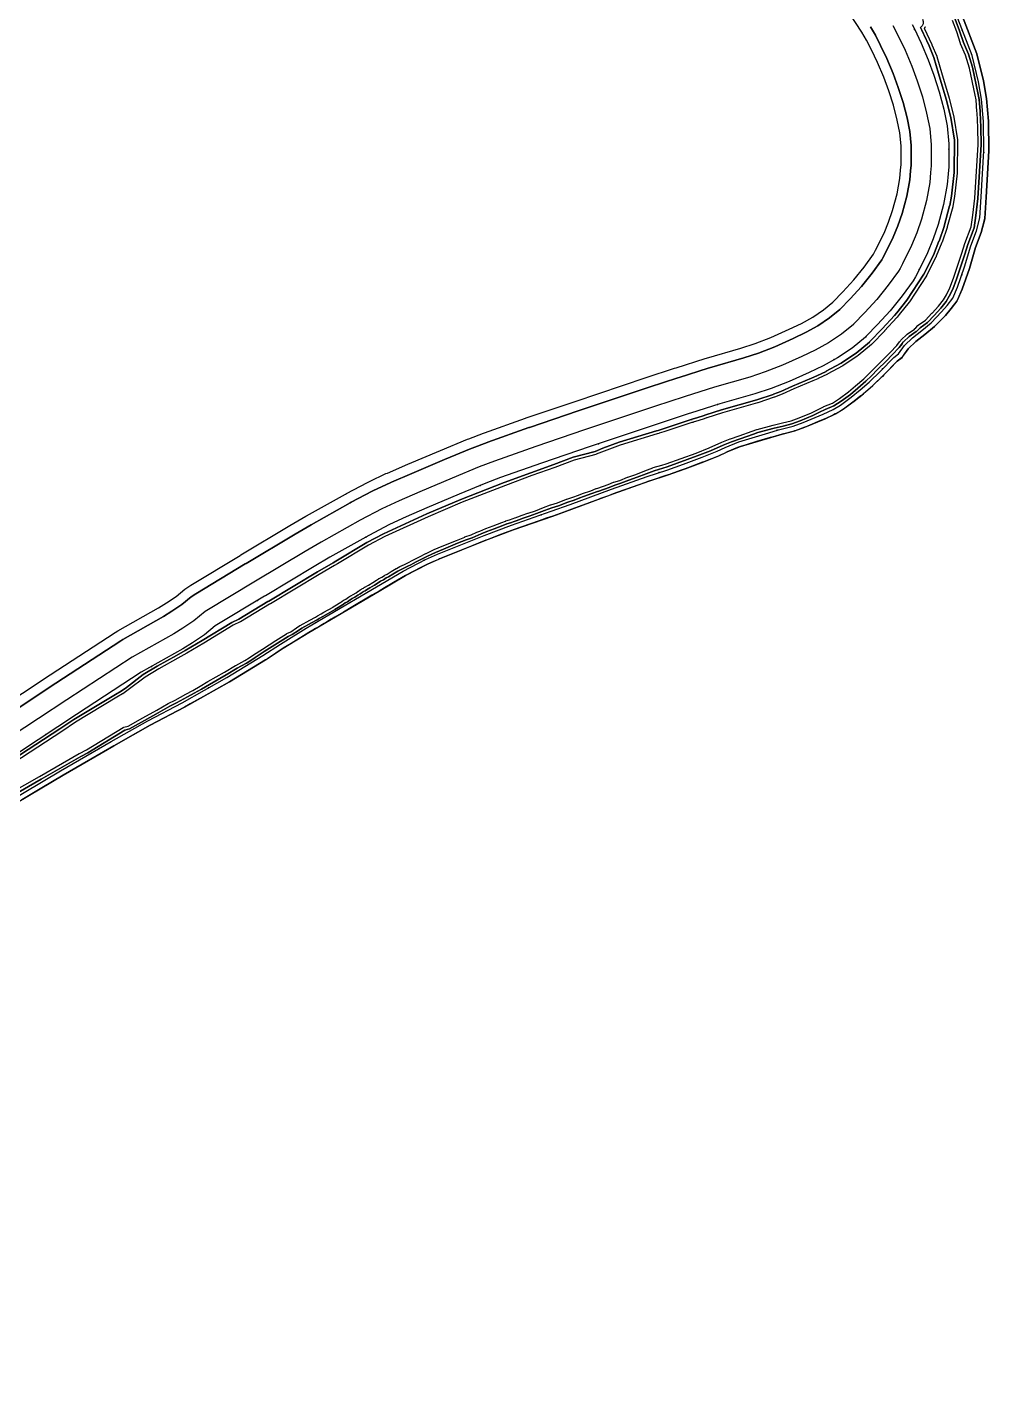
# Model space of a CAD drawing. Header units: inches. Extents: x 87989 to 118156, y 435697 to 451526.
# Drawn here: x 106472 to 107238, y 445134 to 446210 of the extents above; entities that cross this region are included whole.
import ezdxf

# ---------------------------------------------------------------- set-up
doc = ezdxf.new("R2010")
doc.units = ezdxf.units.IN
doc.header["$MEASUREMENT"] = 0
for name, color, linetype, true_color in [('As_waterkering_BWK', 7, 'Continuous', 0x7b8981), ('Beschermingszone_BWK', 7, 'Continuous', 0xcf890d), ('Grens_bebouwingsvrije_zone_BWK', 7, 'Continuous', 0x6789ae), ('Kernzone_BWK', 7, 'Continuous', 0xcb89af), ('Referentiepunten_BWK', 7, 'Continuous', 0x178980)]:
    doc.layers.add(name, color=color, linetype=linetype, true_color=true_color)

msp = doc.modelspace()

# ---------------------------------------------------------------- linework, layer by layer
at = {"layer": 'As_waterkering_BWK'}
for points in [[(107177.2578, 446212.142), (107178.9924, 446208.7447), (107184.4562, 446197.3133), (107189.9588, 446184.0219), (107194.4538, 446171.7381), (107198.7939, 446158.5242), (107202.4364, 446144.5741), (107205.1102, 446131.3214), (107206.5052, 446116.9063), (107206.3701, 446105.4815), (107206.3397, 446098.6796), (107205.8247, 446092.9343), (107205.1594, 446084.4661), (107202.2846, 446068.7101), (107197.9852, 446052.7207), (107193.9858, 446041.0952), (107189.5437, 446030.106), (107181.9622, 446014.9986), (107179.8101, 446010.7772), (107177.9914, 446007.8011), (107169.3055, 445995.6731), (107159.7083, 445983.7218), (107149.6728, 445972.8024), (107140.6869, 445963.463)], [(107166.2702, 445949.4813), (107171.1158, 445956.146), (107177.5981, 445962.3637), (107184.8742, 445968.0523), (107192.2825, 445974.1377), (107200.7492, 445982.8689), (107205.2471, 445988.0283), (107209.6128, 445993.8492), (107213.4492, 446002.5804), (107219.0055, 446018.8524), (107223.9003, 446035.6534), (107228.5305, 446047.5597), (107231.1764, 446058.0108), (107232.2347, 446074.8118), (107234.4837, 446111.4567), (107234.0868, 446134.8724), (107232.6316, 446152.5995), (107230.2503, 446166.3579), (107224.9586, 446187.5246), (107213.5815, 446217.0257)], [(107140.6869, 445963.463), (107139.9397, 445962.6863), (107129.3103, 445953.9669), (107117.7485, 445946.2664), (107106.3973, 445940.006), (107095.1121, 445934.5895), (107079.2504, 445927.4609), (107064.8792, 445921.8782), (107051.9494, 445917.5847), (107023.8669, 445909.5248), (107000.4527, 445902.0116), (106999.5598, 445901.7521), (106977.0598, 445894.4744), (106920.6407, 445875.4714), (106881.7202, 445862.3312), (106881.6658, 445862.3121), (106849.0312, 445850.7075), (106837.2855, 445846.2239), (106816.0313, 445837.4239), (106790.2865, 445826.5518), (106790.274, 445826.5465), (106774.0052, 445819.5031), (106760.7434, 445813.2551), (106744.0094, 445804.4685), (106713.1029, 445787.1408), (106700.6041, 445779.7898), (106661.8156, 445756.5363), (106661.6597, 445756.4428), (106661.0947, 445756.1041), (106621.7497, 445732.4281), (106613.061, 445725.2313), (106603.4934, 445718.9343), (106595.9528, 445714.1718), (106562.7475, 445695.3864), (106511.0214, 445661.6519), (106465.6452, 445631.754)], [(106712.2139, 445741.1383), (106750.2585, 445763.6633), (106771.4517, 445776.1252), (106789.3111, 445785.3327), (106798.9949, 445789.5396), (106836.0631, 445804.5415), (106857.7722, 445812.7965), (106889.4799, 445823.8614), (106904.667, 445829.3119), (106937.4754, 445841.4298), (106966.0505, 445851.5898), (106981.5604, 445856.7624), (106994.8954, 445861.5646), (107009.7915, 445867.0944), (107021.935, 445871.9204), (107028.0866, 445874.8309), (107039.0668, 445879.3949), (107063.0428, 445886.4628), (107070.6959, 445888.7184), (107082.4964, 445891.8404), (107090.3281, 445894.6627), (107106.2031, 445901.3126), (107114.1679, 445905.1781), (107120.0946, 445908.5648), (107128.5613, 445914.9677), (107135.8294, 445920.6598), (107142.907, 445926.8114), (107151.9095, 445935.5658), (107162.6285, 445946.6717), (107166.2702, 445949.4813)], [(105998.2192, 445134.0086), (106011.1802, 445164.7756), (106047.0313, 445250.7654), (106076.0032, 445312.4134), (106097.5668, 445346.6771), (106109.2085, 445362.8167), (106136.3283, 445393.3761), (106156.8336, 445411.6324), (106180.2493, 445427.5074), (106225.0962, 445454.0981), (106245.114, 445464.7994), (106360.1429, 445534.1765), (106376.8117, 445544.8922), (106424.9659, 445573.0703), (106498.3879, 445616.7267), (106538.8693, 445640.2746), (106567.9074, 445656.745), (106595.3182, 445671.1119), (106631.0371, 445691.1938), (106659.6915, 445708.7357), (106673.6615, 445717.9432), (106694.2197, 445730.4845), (106712.2139, 445741.1383)]]:
    msp.add_lwpolyline(points, dxfattribs=at)
at = {"layer": 'Beschermingszone_BWK'}
for points in [[(106445.6755, 445664.1031, 0), (106490.1885, 445693.4322, 0), (106541.9893, 445727.2156, 0), (106544.0363, 445728.4604, 0), (106576.4399, 445746.7923, 0), (106582.9001, 445750.8724, 0), (106590.4274, 445755.8266, 0), (106597.5099, 445761.693, 0), (106602.1569, 445764.9876, 0), (106641.529, 445788.6799, 0), (106642.1989, 445789.0815, 0), (106681.2025, 445812.4632, 0), (106693.8385, 445819.8957, 0), (106694.5197, 445820.2869, 0), (106725.4262, 445837.6145, 0), (106726.3436, 445838.1125, 0), (106743.0776, 445846.8991, 0), (106744.5481, 445847.6312, 0), (106757.8099, 445853.8791, 0), (106758.9076, 445854.3752, 0), (106775.3398, 445861.4887, 0), (106801.3714, 445872.482, 0), (106822.7488, 445881.3335, 0), (106823.7337, 445881.7253, 0), (106835.4794, 445886.2089, 0), (106836.2997, 445886.5113, 0), (106869.0325, 445898.1505, 0), (106869.5649, 445898.3346, 0), (106908.4982, 445911.4791, 0), (106965.1476, 445930.5583, 0), (106987.8651, 445937.9078, 0), (106989.1509, 445938.2993, 0), (107012.2564, 445945.7076, 0), (107013.3839, 445946.0503, 0), (107040.7155, 445953.8946, 0), (107052.0036, 445957.643, 0), (107064.572, 445962.5253, 0), (107079.0995, 445969.0544, 0), (107088.9863, 445973.7997, 0), (107098.006, 445978.7742, 0), (107106.6717, 445984.5458, 0), (107114.1084, 445990.6462, 0), (107121.9882, 445998.836, 0), (107130.8723, 446008.5027, 0), (107139.0209, 446018.65, 0), (107146.4555, 446029.0707, 0), (107148.0534, 446032.1502, 0), (107154.89, 446045.7742, 0), (107158.3791, 446054.4058, 0), (107161.6275, 446063.8484, 0), (107165.1822, 446077.0683, 0), (107167.4282, 446089.3776, 0), (107167.959, 446096.1188, 0), (107168.3473, 446100.4638, 0), (107168.3716, 446105.791, 0), (107168.4835, 446115.2961, 0), (107167.4748, 446125.7189, 0), (107165.3987, 446136.0095, 0), (107162.324, 446147.7849, 0), (107158.5496, 446159.2765, 0), (107154.5454, 446170.219, 0), (107149.7339, 446181.8411, 0), (107144.9222, 446191.9081, 0), (107140.9113, 446199.7635, 0), (107137.1909, 446206.0675, 0), (107126.5358, 446222.3312, 0)], [(107143.9854, 446210.2948, 0), (107147.9252, 446203.619, 0), (107152.0949, 446195.4526, 0), (107157.0439, 446185.0984, 0), (107162.0008, 446173.1249, 0), (107166.1084, 446161.8999, 0), (107170.0018, 446150.0458, 0), (107173.1961, 446137.8125, 0), (107175.398, 446126.8984, 0), (107176.488, 446115.6351, 0), (107176.3713, 446105.7259, 0), (107176.3457, 446100.0882, 0), (107175.9307, 446095.4483, 0), (107175.3716, 446088.3436, 0), (107172.9933, 446075.3087, 0), (107169.2818, 446061.5058, 0), (107165.8752, 446051.6036, 0), (107162.1855, 446042.4756, 0), (107155.1921, 446028.5393, 0), (107153.6084, 446025.4335, 0), (107152.9638, 446024.3788, 0), (107145.3966, 446013.8127, 0), (107136.943, 446003.2857, 0), (107127.8165, 445993.3552, 0), (107119.5465, 445984.7599, 0), (107111.4377, 445978.1081, 0), (107102.1623, 445971.9304, 0), (107092.6517, 445966.6852, 0), (107082.4706, 445961.7986, 0), (107067.6622, 445955.1433, 0), (107054.7143, 445950.1136, 0), (107043.0805, 445946.2504, 0), (107015.5908, 445938.3607, 0), (107014.7007, 445938.0902, 0), (106991.4363, 445930.6325, 0), (106990.3272, 445930.2961, 0), (106967.6554, 445922.9617, 0), (106911.0545, 445903.8986, 0), (106872.1239, 445890.755, 0), (106871.696, 445890.6069, 0), (106838.98, 445878.9737, 0), (106838.3324, 445878.7349, 0), (106826.5867, 445874.2513, 0), (106825.8092, 445873.942, 0), (106804.4577, 445865.1013, 0), (106778.4851, 445854.133, 0), (106762.0861, 445847.0337, 0), (106761.2194, 445846.6421, 0), (106747.9576, 445840.3941, 0), (106746.7967, 445839.8162, 0), (106730.0628, 445831.0295, 0), (106729.3384, 445830.6364, 0), (106698.163, 445813.1543, 0), (106685.2871, 445805.5846, 0), (106646.3123, 445782.2201, 0), (106645.6481, 445781.8218, 0), (106606.2817, 445758.133, 0), (106602.613, 445755.532, 0), (106595.1924, 445749.3855, 0), (106587.2355, 445744.1486, 0), (106580.5478, 445739.9248, 0), (106547.9755, 445721.4974, 0), (106546.3595, 445720.5147, 0), (106494.5744, 445686.7416, 0), (106449.8796, 445657.2928, 0)], [(106458.2338, 445598.9007, 0), (106481.7077, 445612.2279, 0), (106513.2953, 445630.5032, 0), (106513.3997, 445630.5602, 0), (106518.9611, 445633.4306, 0), (106548.2688, 445651.2532, 0), (106548.5608, 445651.4056, 0), (106548.8705, 445651.518, 0), (106552.3661, 445652.5332, 0), (106564.1071, 445659.0163, 0), (106575.0718, 445665.133, 0), (106584.1422, 445670.4406, 0), (106584.2613, 445670.5056, 0), (106589.7408, 445673.3044, 0), (106598.3248, 445678.059, 0), (106603.7364, 445680.93, 0), (106609.5798, 445684.2456, 0), (106615.8815, 445687.9409, 0), (106629.0269, 445695.6191, 0), (106637.9303, 445700.8487, 0), (106638.0232, 445700.9002, 0), (106645.3477, 445704.7586, 0), (106648.6969, 445706.8639, 0), (106652.2172, 445709.2784, 0), (106659.3163, 445713.9844, 0), (106669.9773, 445720.7871, 0), (106678.543, 445726.1788, 0), (106678.6248, 445726.2281, 0), (106678.7938, 445726.3172, 0), (106681.9014, 445727.8075, 0), (106686.5981, 445730.7905, 0), (106689.1439, 445732.6597, 0), (106689.3735, 445732.8096, 0), (106689.428, 445732.8401, 0), (106697.1526, 445737.0459, 0), (106701.6237, 445739.3616, 0), (106703.0921, 445740.3447, 0), (106703.2377, 445740.4352, 0), (106706.1256, 445742.0854, 0), (106708.2037, 445743.2729, 0), (106715.6097, 445747.4486, 0), (106715.8225, 445747.5669, 0), (106718.471, 445749.2778, 0), (106720.4168, 445750.5112, 0), (106720.5052, 445750.5647, 0), (106720.5563, 445750.5934, 0), (106721.7792, 445751.2617, 0), (106722.306, 445751.718, 0), (106722.5681, 445751.9135, 0), (106724.0127, 445752.8501, 0), (106724.1078, 445752.9088, 0), (106725.736, 445753.8639, 0), (106727.9321, 445755.2188, 0), (106729.6198, 445756.2914, 0), (106729.7107, 445756.3465, 0), (106729.8006, 445756.3959, 0), (106731.705, 445757.3935, 0), (106734.0855, 445758.9152, 0), (106735.734, 445760.0505, 0), (106735.785, 445760.0847, 0), (106737.2992, 445761.0736, 0), (106738.2142, 445761.7255, 0), (106738.3474, 445761.8141, 0), (106738.6782, 445762.0192, 0), (106738.7456, 445762.0596, 0), (106738.8776, 445762.1306, 0), (106739.8538, 445762.6186, 0), (106740.75, 445763.2426, 0), (106740.9284, 445763.356, 0), (106740.9802, 445763.385, 0), (106743.8312, 445764.9419, 0), (106747.268, 445766.9355, 0), (106750.2736, 445768.8278, 0), (106751.8749, 445770.0409, 0), (106752.1345, 445770.2133, 0), (106752.32, 445770.3103, 0), (106754.5737, 445771.3709, 0), (106756.6195, 445772.7544, 0), (106756.77, 445772.8486, 0), (106756.8714, 445772.904, 0), (106758.6203, 445773.8086, 0), (106761.8517, 445775.8367, 0), (106761.9089, 445775.8715, 0), (106765.9944, 445778.2856, 0), (106766.0939, 445778.3407, 0), (106768.7447, 445779.7314, 0), (106768.8635, 445779.7898, 0), (106772.4842, 445781.4508, 0), (106774.232, 445782.2119, 0), (106776.4091, 445783.3303, 0), (106778.134, 445784.3366, 0), (106778.2708, 445784.4104, 0), (106780.7797, 445785.6648, 0), (106782.433, 445786.4708, 0), (106784.4278, 445787.559, 0), (106784.4842, 445787.5889, 0), (106789.6436, 445790.2347, 0), (106789.7257, 445790.2749, 0), (106796.2345, 445793.3176, 0), (106796.32, 445793.3556, 0), (106802.6618, 445796.0355, 0), (106813.9936, 445800.6152, 0), (106820.6725, 445803.3264, 0), (106820.7619, 445803.3607, 0), (106825.6564, 445805.1227, 0), (106830.242, 445807.0877, 0), (106832.7065, 445808.087, 0), (106837.3248, 445810.0003, 0), (106837.4067, 445810.0326, 0), (106843.1594, 445812.1817, 0), (106850.1712, 445814.8152, 0), (106853.1767, 445816.0422, 0), (106853.2665, 445816.0769, 0), (106853.4114, 445816.1247, 0), (106856.178, 445816.9445, 0), (106859.1685, 445818.0837, 0), (106860.578, 445818.6641, 0), (106860.687, 445818.706, 0), (106862.9328, 445819.4973, 0), (106866.2627, 445820.6355, 0), (106870.9843, 445822.3807, 0), (106871.0706, 445822.4106, 0), (106876.9383, 445824.3229, 0), (106883.3616, 445826.7789, 0), (106889.0162, 445828.9026, 0), (106889.0996, 445828.9318, 0), (106894.4173, 445830.6869, 0), (106901.7973, 445833.4854, 0), (106901.8986, 445833.5206, 0), (106906.8789, 445835.1318, 0), (106911.3962, 445836.8335, 0), (106914.425, 445837.9214, 0), (106921.0876, 445840.265, 0), (106925.4239, 445841.9423, 0), (106925.5213, 445841.9768, 0), (106926.7264, 445842.3732, 0), (106934.7993, 445845.1077, 0), (106939.1978, 445846.9761, 0), (106939.3201, 445847.0243, 0), (106939.4399, 445847.0645, 0), (106944.1706, 445848.5204, 0), (106950.3549, 445851.0266, 0), (106950.4388, 445851.0588, 0), (106950.4927, 445851.0777, 0), (106957.0725, 445853.3037, 0), (106964.2156, 445856.1872, 0), (106964.2696, 445856.2083, 0), (106970.6, 445858.5945, 0), (106970.7981, 445858.6587, 0), (106977.7464, 445860.5924, 0), (106981.0976, 445861.7203, 0), (107005.0194, 445870.3283, 0), (107015.5317, 445874.4624, 0), (107025.5628, 445878.925, 0), (107025.6151, 445878.9475, 0), (107032.1529, 445881.6794, 0), (107032.2617, 445881.7219, 0), (107032.3421, 445881.7496, 0), (107039.3592, 445884.0367, 0), (107049.8002, 445887.7807, 0), (107053.3676, 445889.0754, 0), (107053.5822, 445889.1425, 0), (107066.474, 445892.5469, 0), (107066.5388, 445892.5631, 0), (107073.919, 445894.3027, 0), (107080.7219, 445896.0683, 0), (107087.1705, 445898.3382, 0), (107097.0253, 445902.4574, 0), (107102.2423, 445905.0659, 0), (107106.6873, 445907.2884, 0), (107106.8648, 445907.3687, 0), (107113.6826, 445910.1368, 0), (107119.2935, 445913.7763, 0), (107126.4107, 445919.0233, 0), (107132.1859, 445923.9615, 0), (107138.5926, 445929.5797, 0), (107142.9888, 445933.7153, 0), (107147.7958, 445938.6222, 0), (107154.7741, 445945.4951, 0), (107159.5739, 445950.4531, 0), (107165.0507, 445956.0611, 0), (107167.2477, 445959.0145, 0), (107167.8807, 445959.8653, 0), (107168.3145, 445960.4492, 0), (107168.6016, 445960.7715, 0), (107173.084, 445965.0176, 0), (107173.375, 445965.2539, 0), (107179.0254, 445969.1914, 0), (107179.1445, 445969.2832, 0), (107180.2051, 445970.3223, 0), (107181.6758, 445971.9551, 0), (107181.9277, 445972.1973, 0), (107182.0723, 445972.3105, 0), (107187.793, 445976.4297, 0), (107193.0176, 445981.8047, 0), (107193.0664, 445981.8555, 0), (107198.2969, 445987.5488, 0), (107202.2324, 445992.6191, 0), (107204.6152, 445996.5664, 0), (107207.2617, 446002.0098, 0), (107210.1172, 446009.8809, 0), (107216.7891, 446029.7422, 0), (107219.3262, 446037.4512, 0), (107219.3535, 446037.5313, 0), (107224.1973, 446050.7285, 0), (107225.5645, 446060.0723, 0), (107225.5742, 446060.1465, 0), (107227.1309, 446073.6113, 0), (107229.7949, 446116.4688, 0), (107229.5625, 446130.0527, 0), (107229.5605, 446130.1328, 0), (107228.9824, 446141.8457, 0), (107228.918, 446142.8379, 0), (107228.1641, 446152.0313, 0), (107227.4922, 446155.9063, 0), (107222.834, 446177.4277, 0), (107219.875, 446187.6758, 0), (107215.873, 446196.7187, 0), (107215.7813, 446196.959, 0), (107212.7383, 446206.3574, 0), (107209.3359, 446215.4531, 0)], [(107211.6328, 446216.4531, 0), (107215.0996, 446207.1797, 0), (107218.1602, 446197.7305, 0), (107222.2285, 446188.5332, 0), (107225.2598, 446178.0391, 0), (107229.9473, 446156.3848, 0), (107230.6465, 446152.3457, 0), (107231.4121, 446143.0215, 0), (107231.4785, 446141.9883, 0), (107232.0605, 446130.1758, 0), (107232.2969, 446116.4121, 0), (107229.623, 446073.3906, 0), (107228.0488, 446059.7852, 0), (107226.6328, 446050.1113, 0), (107221.6992, 446036.6699, 0), (107219.1621, 446028.9531, 0), (107212.4766, 446009.0566, 0), (107209.5664, 446001.0332, 0), (107206.8145, 445995.3711, 0), (107204.2969, 445991.2031, 0), (107200.207, 445985.9336, 0), (107194.8594, 445980.1133, 0), (107189.4316, 445974.5293, 0), (107183.5332, 445970.2812, 0), (107182.0098, 445968.5898, 0), (107180.793, 445967.4004, 0), (107180.5098, 445967.1797, 0), (107174.8047, 445963.2031, 0), (107170.3203, 445958.957, 0), (107169.9057, 445958.399, 0), (107169.2824, 445957.5611, 0), (107166.9561, 445954.434, 0), (107161.3663, 445948.7103, 0), (107156.5508, 445943.7361, 0), (107149.5658, 445936.8569, 0), (107144.7382, 445931.9287, 0), (107140.2733, 445927.7284, 0), (107133.8241, 445922.073, 0), (107127.9666, 445917.0644, 0), (107120.717, 445911.7198, 0), (107114.8433, 445907.9098, 0), (107107.8053, 445905.0523, 0), (107103.3603, 445902.8298, 0), (107098.0687, 445900.1839, 0), (107088.0674, 445896.0035, 0), (107081.4528, 445893.6752, 0), (107074.5207, 445891.876, 0), (107067.1123, 445890.1298, 0), (107054.2205, 445886.7254, 0), (107050.6486, 445885.429, 0), (107040.1711, 445881.6719, 0), (107033.1168, 445879.3727, 0), (107026.579, 445876.6408, 0), (107016.4983, 445872.1561, 0), (107005.9018, 445867.9889, 0), (106981.9194, 445859.3591, 0), (106978.4798, 445858.2015, 0), (106971.4684, 445856.2502, 0), (106965.1514, 445853.869, 0), (106957.9415, 445850.9586, 0), (106951.2939, 445848.7096, 0), (106945.01, 445846.163, 0), (106940.1752, 445844.6751, 0), (106935.6905, 445842.7701, 0), (106927.5089, 445839.9987, 0), (106926.3024, 445839.6019, 0), (106921.9526, 445837.9191, 0), (106915.2623, 445835.5658, 0), (106912.2567, 445834.4863, 0), (106907.7058, 445832.7718, 0), (106902.6681, 445831.142, 0), (106895.2542, 445828.3305, 0), (106889.8832, 445826.5578, 0), (106884.2475, 445824.4411, 0), (106877.7719, 445821.9651, 0), (106871.8452, 445820.0336, 0), (106867.0968, 445818.2785, 0), (106863.7524, 445817.1355, 0), (106861.5299, 445816.3524, 0), (106860.0906, 445815.7597, 0), (106856.9791, 445814.5744, 0), (106854.1216, 445813.7277, 0), (106851.0809, 445812.4863, 0), (106844.0363, 445809.8405, 0), (106838.2816, 445807.6907, 0), (106833.6514, 445805.7725, 0), (106831.204, 445804.7803, 0), (106826.5738, 445802.7959, 0), (106821.6128, 445801.01, 0), (106814.9321, 445798.298, 0), (106803.6167, 445793.7251, 0), (106797.2932, 445791.0528, 0), (106790.7844, 445788.0101, 0), (106785.625, 445785.3643, 0), (106783.5798, 445784.2486, 0), (106781.8864, 445783.4231, 0), (106779.3888, 445782.1743, 0), (106777.6108, 445781.1371, 0), (106775.3036, 445779.9518, 0), (106773.5044, 445779.1686, 0), (106769.9061, 445777.5176, 0), (106767.2553, 445776.1269, 0), (106763.1807, 445773.7192, 0), (106759.8615, 445771.636, 0), (106758.02, 445770.6835, 0), (106755.8134, 445769.1912, 0), (106753.3845, 445768.0482, 0), (106751.6966, 445766.7695, 0), (106748.5619, 445764.7959, 0), (106745.0588, 445762.7639, 0), (106742.1784, 445761.1909, 0), (106741.1333, 445760.4633, 0), (106739.9956, 445759.8945, 0), (106739.6648, 445759.6894, 0), (106738.7077, 445759.0075, 0), (106737.152, 445757.9915, 0), (106735.4692, 445756.8326, 0), (106732.9609, 445755.2292, 0), (106730.9607, 445754.1814, 0), (106729.2621, 445753.1019, 0), (106727.0237, 445751.7208, 0), (106725.3727, 445750.7524, 0), (106723.9281, 445749.8158, 0), (106723.2137, 445749.1967, 0), (106721.7552, 445748.3996, 0), (106719.8184, 445747.172, 0), (106717.1083, 445745.4213, 0), (106716.8308, 445745.2671, 0), (106709.4378, 445741.0987, 0), (106707.366, 445739.9148, 0), (106704.4829, 445738.2673, 0), (106702.8978, 445737.2061, 0), (106698.3251, 445734.8381, 0), (106690.6235, 445730.6445, 0), (106688.0108, 445728.7262, 0), (106683.116, 445725.6174, 0), (106679.8748, 445724.063, 0), (106671.3155, 445718.6754, 0), (106660.6793, 445711.8888, 0), (106653.6149, 445707.2057, 0), (106650.0694, 445704.7737, 0), (106646.5968, 445702.5909, 0), (106639.1884, 445698.6883, 0), (106630.2918, 445693.4627, 0), (106617.1442, 445685.7832, 0), (106610.8273, 445682.079, 0), (106604.9403, 445678.7386, 0), (106599.5163, 445675.8613, 0), (106590.9151, 445671.097, 0), (106585.3985, 445668.2792, 0), (106576.3101, 445662.9611, 0), (106565.3202, 445656.8304, 0), (106553.3305, 445650.21, 0), (106549.5678, 445649.1172, 0), (106520.1857, 445631.2494, 0), (106514.5463, 445628.3387, 0), (106482.955, 445610.0613, 0), (106459.4626, 445596.7236, 0)], [(106459.6797, 445625.1797, 0), (106497.9336, 445650.3496, 0), (106509.043, 445657.6738, 0), (106542.0918, 445677.7422, 0), (106546.5938, 445680.3496, 0), (106550.8828, 445683.377, 0), (106564.3105, 445693.6211, 0), (106575.5039, 445700.3047, 0), (106590.7598, 445708.9375, 0), (106597.748, 445712.7422, 0), (106611.25, 445720.9102, 0), (106634.877, 445735.2051, 0), (106640.498, 445737.875, 0), (106663.6699, 445751.8184, 0), (106664.2305, 445752.1543, 0), (106664.3867, 445752.248, 0), (106703.1563, 445775.4902, 0), (106715.5938, 445782.8047, 0), (106717.9238, 445784.1113, 0), (106742.5488, 445799.0625, 0), (106755.7695, 445805.9805, 0), (106790.4883, 445821.8223, 0), (106817.5098, 445833.3496, 0), (106852.1074, 445846.8027, 0), (106873.1855, 445854.668, 0), (106891.5, 445861.1133, 0), (106907.0605, 445867.1094, 0), (106924.4395, 445871.6309, 0), (106930.7383, 445874.1055, 0), (106943.6543, 445878.8926, 0), (106973.4629, 445888.1719, 0), (106974.8027, 445888.4375, 0), (106978.627, 445889.7266, 0), (107001.0273, 445896.9727, 0), (107001.8477, 445897.2109, 0), (107001.9805, 445897.25, 0), (107006.3848, 445898.6641, 0), (107010.5703, 445900.0801, 0), (107012.7129, 445900.6953, 0), (107025.3203, 445904.7402, 0), (107053.3281, 445912.7793, 0), (107053.5254, 445912.8398, 0), (107066.4551, 445917.1328, 0), (107066.6895, 445917.2168, 0), (107072.6426, 445919.5293, 0), (107081.9414, 445923.7949, 0), (107097.0195, 445930.1699, 0), (107101.1797, 445931.9551, 0), (107108.5605, 445935.498, 0), (107108.8125, 445935.627, 0), (107120.1641, 445941.8887, 0), (107120.5195, 445942.1055, 0), (107132.082, 445949.8047, 0), (107132.4805, 445950.1016, 0), (107143.1113, 445958.8203, 0), (107143.543, 445959.2188, 0), (107153.2754, 445969.3359, 0), (107153.3535, 445969.4199, 0), (107163.2402, 445980.1758, 0), (107164.9863, 445982.3086, 0), (107172.998, 445992.2852, 0), (107186.5527, 446012.998, 0), (107193.9277, 446027.6934, 0), (107194.0391, 446027.9199, 0), (107194.1797, 446028.2324, 0), (107198.6211, 446039.2207, 0), (107198.7129, 446039.4688, 0), (107202.7129, 446051.0938, 0), (107202.8145, 446051.4219, 0), (107207.1133, 446067.4121, 0), (107207.2031, 446067.8125, 0), (107208.584, 446075.375, 0), (107210.7207, 446094, 0), (107210.9805, 446119.8906, 0), (107208.0723, 446137.9609, 0), (107204.3965, 446152.6699, 0), (107198.3105, 446173.0996, 0), (107194.5449, 446185.9375, 0), (107190.7266, 446195.125, 0), (107184.9342, 446207.5554, 0), (107183.8804, 446209.8171, 0), (107183.9962, 446209.8704, 0), (107184.1532, 446209.9884, 0), (107184.3055, 446210.1126, 0), (107184.4527, 446210.2427, 0)], [(107187.628, 446210.2915, 0), (107187.5841, 446210.2128, 0), (107187.4803, 446210.0358, 0), (107187.4285, 446209.9515, 0), (107187.3225, 446209.7861, 0), (107187.2675, 446209.704, 0), (107187.155, 446209.5429, 0), (107187.0968, 446209.463, 0), (107186.978, 446209.3065, 0), (107186.9167, 446209.2289, 0), (107186.9138, 446209.2254, 0), (107192.9922, 446196.1816, 0), (107193.0352, 446196.084, 0), (107196.8535, 446186.8965, 0), (107196.9434, 446186.6406, 0), (107200.707, 446173.8086, 0), (107206.791, 446153.3828, 0), (107206.8223, 446153.2754, 0), (107210.498, 446138.5684, 0), (107210.541, 446138.3594, 0), (107213.4492, 446120.2871, 0), (107213.4805, 446119.8652, 0), (107213.2207, 446093.9746, 0), (107213.2031, 446093.7148, 0), (107211.0664, 446075.0898, 0), (107211.043, 446074.9258, 0), (107209.6621, 446067.3633, 0), (107209.6426, 446067.2637, 0), (107209.5527, 446066.8613, 0), (107209.5273, 446066.7617, 0), (107205.2285, 446050.7734, 0), (107205.2051, 446050.6914, 0), (107205.1035, 446050.3633, 0), (107205.0781, 446050.2813, 0), (107201.0781, 446038.6563, 0), (107201.0547, 446038.5938, 0), (107200.9629, 446038.3457, 0), (107200.9395, 446038.2852, 0), (107196.498, 446027.2949, 0), (107196.457, 446027.2031, 0), (107196.3164, 446026.8906, 0), (107196.2832, 446026.8223, 0), (107196.168, 446026.584, 0), (107188.7871, 446011.877, 0), (107188.6445, 446011.6309, 0), (107175.0898, 445990.916, 0), (107174.9473, 445990.7207, 0), (107166.9277, 445980.7344, 0), (107165.1758, 445978.5918, 0), (107165.082, 445978.4844, 0), (107155.1855, 445967.7168, 0), (107155.0879, 445967.6133, 0), (107145.3438, 445957.4863, 0), (107145.2383, 445957.3828, 0), (107144.8066, 445956.9844, 0), (107144.6973, 445956.8887, 0), (107134.0664, 445948.168, 0), (107133.9688, 445948.0918, 0), (107133.5703, 445947.7969, 0), (107133.4688, 445947.7246, 0), (107121.9063, 445940.0234, 0), (107121.8184, 445939.9688, 0), (107121.4609, 445939.752, 0), (107121.3711, 445939.6992, 0), (107110.0195, 445933.4395, 0), (107109.957, 445933.4063, 0), (107109.7051, 445933.2754, 0), (107109.6426, 445933.2441, 0), (107102.2617, 445929.7012, 0), (107102.166, 445929.6582, 0), (107098, 445927.8711, 0), (107082.9844, 445921.5215, 0), (107082.9141, 445921.4922, 0), (107073.6855, 445917.2578, 0), (107073.5488, 445917.1992, 0), (107067.5664, 445914.877, 0), (107067.2715, 445914.7715, 0), (107054.2891, 445910.459, 0), (107054.043, 445910.3828, 0), (107026.084, 445902.3594, 0), (107026.0098, 445902.3359, 0), (107013.4766, 445898.3145, 0), (107013.4023, 445898.291, 0), (107011.3164, 445897.6934, 0), (107007.166, 445896.2891, 0), (107002.7285, 445894.8652, 0), (107002.5625, 445894.8145, 0), (107001.7969, 445894.5918, 0), (107001.7246, 445894.5703, 0), (106979.4102, 445887.3516, 0), (106975.5996, 445886.0684, 0), (106975.2891, 445885.9863, 0), (106974.0781, 445885.7461, 0), (106944.4609, 445876.5234, 0), (106931.6309, 445871.7695, 0), (106925.3555, 445869.3027, 0), (106925.0684, 445869.2109, 0), (106907.8262, 445864.7266, 0), (106892.3984, 445858.7813, 0), (106892.3301, 445858.7559, 0), (106874.0371, 445852.3184, 0), (106852.998, 445844.4668, 0), (106818.4902, 445831.0508, 0), (106818.416, 445831.0195, 0), (106791.498, 445819.5352, 0), (106756.8691, 445803.7344, 0), (106743.7793, 445796.8848, 0), (106719.2227, 445781.9746, 0), (106719.1465, 445781.9316, 0), (106716.8379, 445780.6367, 0), (106704.4336, 445773.3418, 0), (106665.6719, 445750.1035, 0), (106665.5156, 445750.0098, 0), (106664.957, 445749.6738, 0), (106641.7871, 445735.7324, 0), (106641.5703, 445735.6172, 0), (106636.0625, 445733.002, 0), (106612.543, 445718.7715, 0), (106599.043, 445710.6016, 0), (106598.9434, 445710.5449, 0), (106591.9746, 445706.75, 0), (106576.7598, 445698.1445, 0), (106565.7148, 445691.5469, 0), (106552.3984, 445681.3887, 0), (106552.3242, 445681.334, 0), (106548.0352, 445678.3066, 0), (106547.8457, 445678.1855, 0), (106543.3672, 445675.5918, 0), (106510.4199, 445655.584, 0), (106510.3418, 445655.5352, 0), (106499.3086, 445648.2617, 0), (106461.0547, 445623.0918, 0)]]:
    msp.add_polyline3d(points, dxfattribs=at)
at = {"layer": 'Grens_bebouwingsvrije_zone_BWK'}
for points in [[(106426.9981, 445569.625), (106500.4157, 445613.2787), (106540.8617, 445636.806), (106569.8231, 445653.2329), (106597.2272, 445667.5963), (106633.0622, 445687.7435), (106661.8369, 445705.3591), (106675.8043, 445714.5648), (106696.2803, 445727.056), (106752.2912, 445760.2183), (106773.3834, 445772.6208), (106791.0263, 445781.7167), (106800.5423, 445785.8507), (106837.5244, 445800.8177), (106859.1423, 445809.038), (106890.8145, 445820.0905), (106906.0356, 445825.5532), (106938.8384, 445837.6691), (106967.3534, 445847.8077), (106982.871, 445852.9829), (106996.2691, 445857.8078), (107011.2264, 445863.3603), (107023.5306, 445868.2502), (107029.7105, 445871.1741), (107040.4038, 445875.6188), (107071.7731, 445884.8658), (107083.6882, 445888.0181), (107091.7798, 445890.934), (107107.8503, 445897.6658), (107116.0355, 445901.6383), (107122.3023, 445905.2193), (107131.001, 445911.7977), (107138.3762, 445917.5737), (107145.6154, 445923.8657), (107154.7436, 445932.7423), (107165.3035, 445943.6833), (107169.1679, 445946.6647), (107171.3694, 445949.6928), (107174.1417, 445953.5057), (107180.2211, 445959.337), (107187.3759, 445964.9307), (107194.9965, 445971.1905), (107203.6946, 445980.1605), (107208.3589, 445985.5107), (107213.0894, 445991.818), (107217.1797, 446001.127), (107222.8203, 446017.646), (107227.6917, 446034.3667), (107232.3478, 446046.3394), (107235.1451, 446057.3889), (107236.227, 446074.5636), (107238.4857, 446111.3679), (107238.084, 446135.0701), (107236.6035, 446153.1052), (107234.1666, 446167.1851), (107228.7794, 446188.7339), (107217.2448, 446218.6434)], [(107161.9529, 446211.3302), (107166.4402, 446202.5417), (107171.6638, 446191.613), (107176.9117, 446178.9366), (107181.2259, 446167.1469), (107185.3576, 446154.5676), (107188.7909, 446141.4187), (107191.2445, 446129.2574), (107192.4972, 446116.3131), (107192.3704, 446105.5956), (107192.3425, 446099.3369), (107191.8738, 446094.1076), (107191.2584, 446086.2756), (107188.6153, 446071.7894), (107184.5902, 446056.8204), (107180.8675, 446045.9991), (107176.7766, 446035.8785), (107169.4693, 446021.3176), (107167.5826, 446017.6168), (107166.3118, 446015.5374), (107158.148, 446004.1382), (107149.0845, 445992.8516), (107139.4732, 445982.3937), (107130.5984, 445973.1697), (107130.4229, 445972.9873), (107120.9698, 445965.2328), (107110.475, 445958.2429), (107099.9827, 445952.4563), (107089.2127, 445947.2871), (107073.8426, 445940.3794), (107060.1356, 445935.0547), (107047.8106, 445930.962), (107019.7961, 445922.9217), (106996.3601, 445915.4014), (106995.4516, 445915.1375), (106972.6709, 445907.769), (106916.1672, 445888.7374), (106877.1577, 445875.5672), (106844.1889, 445863.8444), (106832.1103, 445859.2337), (106810.6302, 445850.3402), (106784.7407, 445839.4067), (106768.2393, 445832.2625), (106754.5029, 445825.791), (106737.3307, 445816.7742), (106706.1302, 445799.2818), (106693.4561, 445791.8276), (106653.8863, 445768.1057), (106613.6297, 445743.8812), (106604.7223, 445736.5033), (106595.9064, 445730.701), (106588.7638, 445726.1899), (106555.4696, 445707.3541), (106503.3461, 445673.3605), (106458.2879, 445643.6721)]]:
    msp.add_lwpolyline(points, dxfattribs=at)
at = {"layer": 'Kernzone_BWK'}
msp.add_lwpolyline([(106449.8796, 445657.2928), (106494.5744, 445686.7416), (106546.3595, 445720.5147), (106547.9755, 445721.4974), (106580.5478, 445739.9248), (106587.2355, 445744.1486), (106595.1924, 445749.3855), (106602.613, 445755.532), (106606.2817, 445758.133), (106645.6481, 445781.8218), (106646.3123, 445782.2201), (106685.2871, 445805.5846), (106698.163, 445813.1543), (106729.3384, 445830.6364), (106730.0628, 445831.0295), (106746.7967, 445839.8162), (106747.9576, 445840.3941), (106761.2194, 445846.6421), (106762.0861, 445847.0337), (106778.4851, 445854.133), (106804.4577, 445865.1013), (106825.8092, 445873.942), (106826.5867, 445874.2513), (106838.3324, 445878.7349), (106838.98, 445878.9737), (106871.696, 445890.6069), (106872.1239, 445890.755), (106911.0545, 445903.8986), (106967.6554, 445922.9617), (106990.3272, 445930.2961), (106991.4363, 445930.6325), (107014.7007, 445938.0902), (107015.5908, 445938.3607), (107043.0805, 445946.2504), (107054.7143, 445950.1136), (107067.6622, 445955.1433), (107082.4706, 445961.7986), (107092.6517, 445966.6852), (107102.1623, 445971.9304), (107111.4377, 445978.1081), (107119.5465, 445984.7599), (107127.8165, 445993.3552), (107136.943, 446003.2857), (107145.3966, 446013.8127), (107152.9638, 446024.3788), (107153.6084, 446025.4335), (107155.1921, 446028.5393), (107162.1855, 446042.4756), (107165.8752, 446051.6036), (107169.2818, 446061.5058), (107172.9933, 446075.3087), (107175.3716, 446088.3436), (107175.9307, 446095.4483), (107176.3457, 446100.0882), (107176.3713, 446105.7259), (107176.488, 446115.6351), (107175.398, 446126.8984), (107173.1961, 446137.8125), (107170.0018, 446150.0458), (107166.1084, 446161.8999), (107162.0008, 446173.1249), (107157.0439, 446185.0984), (107152.0949, 446195.4526), (107147.9252, 446203.619), (107143.9854, 446210.2948)], dxfattribs=at)
msp.add_lwpolyline([(107185.4066, 446216.356, -0.383175521), (107183.9962, 446209.8704), (107183.8802, 446209.8169), (107190.727, 446195.125), (107194.5448, 446185.9374), (107198.31, 446173.1), (107204.396, 446152.67), (107208.0724, 446137.9615), (107210.98, 446119.89), (107210.72, 446094), (107208.5831, 446075.3748), (107207.2034, 446067.8126), (107207.1131, 446067.4117), (107202.8137, 446051.4224), (107202.7132, 446051.0942), (107198.7138, 446039.4687), (107198.6214, 446039.2214), (107194.1793, 446028.2322), (107194.0383, 446027.9204), (107193.9272, 446027.6933), (107186.5529, 446012.9989), (107172.9979, 445992.2856), (107164.9866, 445982.3094), (107163.2404, 445980.176), (107153.3542, 445969.419), (107153.2759, 445969.3357), (107143.5427, 445959.2196), (107143.1108, 445958.8206), (107132.4814, 445950.1011), (107132.082, 445949.8054), (107120.5202, 445942.1049), (107120.1632, 445941.8881), (107108.8119, 445935.6278), (107108.5608, 445935.4984), (107101.1802, 445931.9559), (107097.02, 445930.1708), (107081.941, 445923.795), (107072.6426, 445919.53), (107066.6898, 445917.2175), (107066.455, 445917.133), (107053.5252, 445912.8395), (107053.3288, 445912.7787), (107025.3208, 445904.7403), (107012.7132, 445900.6947), (107010.57, 445900.08), (107006.3843, 445898.6638), (107001.9804, 445897.2507), (107001.8477, 445897.2101), (107001.0271, 445896.9717), (106978.6272, 445889.7264), (106974.8019, 445888.4379), (106973.4625, 445888.1723), (106943.6545, 445878.8917), (106930.739, 445874.106), (106924.44, 445871.63), (106907.06, 445867.11), (106891.5, 445861.114), (106873.185, 445854.6678), (106852.1071, 445846.8029), (106817.51, 445833.35), (106790.488, 445821.822), (106755.77, 445805.98), (106742.549, 445799.063), (106717.9245, 445784.1118), (106715.5932, 445782.8048), (106703.157, 445775.4906), (106664.3864, 445752.2478), (106664.2305, 445752.1544), (106663.6692, 445751.8178), (106640.4986, 445737.8749), (106634.876, 445735.206), (106611.2492, 445720.9103), (106597.7482, 445712.7414), (106590.7606, 445708.9366), (106575.503, 445700.3048), (106564.3112, 445693.6206), (106550.8819, 445683.3765), (106546.5928, 445680.3488), (106542.0924, 445677.7431), (106509.043, 445657.6729), (106497.9331, 445650.3496), (106459.68, 445625.18)], format="xyb", dxfattribs=at)
for points in [[(106459.4626, 445596.7236, 0), (106482.955, 445610.0613, 0), (106514.5463, 445628.3387, 0), (106520.1857, 445631.2494, 0), (106549.5678, 445649.1172, 0), (106553.3305, 445650.21, 0), (106565.3202, 445656.8304, 0), (106576.3101, 445662.9611, 0), (106585.3985, 445668.2792, 0), (106590.9151, 445671.097, 0), (106599.5163, 445675.8613, 0), (106604.9403, 445678.7386, 0), (106610.8273, 445682.079, 0), (106617.1442, 445685.7832, 0), (106630.2918, 445693.4627, 0), (106639.1884, 445698.6883, 0), (106646.5968, 445702.5909, 0), (106650.0694, 445704.7737, 0), (106653.6149, 445707.2057, 0), (106660.6793, 445711.8888, 0), (106671.3155, 445718.6754, 0), (106679.8748, 445724.063, 0), (106683.116, 445725.6174, 0), (106688.0108, 445728.7262, 0), (106690.6235, 445730.6445, 0), (106698.3251, 445734.8381, 0), (106702.8978, 445737.2061, 0), (106704.4829, 445738.2673, 0), (106707.366, 445739.9148, 0), (106709.4378, 445741.0987, 0), (106716.8308, 445745.2671, 0), (106717.1083, 445745.4213, 0), (106719.8184, 445747.172, 0), (106721.7552, 445748.3996, 0), (106723.2137, 445749.1967, 0), (106723.9281, 445749.8158, 0), (106725.3727, 445750.7524, 0), (106727.0237, 445751.7208, 0), (106729.2621, 445753.1019, 0), (106730.9607, 445754.1814, 0), (106732.9609, 445755.2292, 0), (106735.4692, 445756.8326, 0), (106737.152, 445757.9915, 0), (106738.7077, 445759.0075, 0), (106739.6648, 445759.6894, 0), (106739.9956, 445759.8945, 0), (106741.1333, 445760.4633, 0), (106742.1784, 445761.1909, 0), (106745.0588, 445762.7639, 0), (106748.5619, 445764.7959, 0), (106751.6966, 445766.7695, 0), (106753.3845, 445768.0482, 0), (106755.8134, 445769.1912, 0), (106758.02, 445770.6835, 0), (106759.8615, 445771.636, 0), (106763.1807, 445773.7192, 0), (106767.2553, 445776.1269, 0), (106769.9061, 445777.5176, 0), (106773.5044, 445779.1686, 0), (106775.3036, 445779.9518, 0), (106777.6108, 445781.1371, 0), (106779.3888, 445782.1743, 0), (106781.8864, 445783.4231, 0), (106783.5798, 445784.2486, 0), (106785.625, 445785.3643, 0), (106790.7844, 445788.0101, 0), (106797.2932, 445791.0528, 0), (106803.6167, 445793.7251, 0), (106814.9321, 445798.298, 0), (106821.6128, 445801.01, 0), (106826.5738, 445802.7959, 0), (106831.204, 445804.7803, 0), (106833.6514, 445805.7725, 0), (106838.2816, 445807.6907, 0), (106844.0363, 445809.8405, 0), (106851.0809, 445812.4863, 0), (106854.1216, 445813.7277, 0), (106856.9791, 445814.5744, 0), (106860.0906, 445815.7597, 0), (106861.5299, 445816.3524, 0), (106863.7524, 445817.1355, 0), (106867.0968, 445818.2785, 0), (106871.8452, 445820.0336, 0), (106877.7719, 445821.9651, 0), (106884.2475, 445824.4411, 0), (106889.8832, 445826.5578, 0), (106895.2542, 445828.3305, 0), (106902.6681, 445831.142, 0), (106907.7058, 445832.7718, 0), (106912.2567, 445834.4863, 0), (106915.2623, 445835.5658, 0), (106921.9526, 445837.9191, 0), (106926.3024, 445839.6019, 0), (106927.5089, 445839.9987, 0), (106935.6905, 445842.7701, 0), (106940.1752, 445844.6751, 0), (106945.01, 445846.163, 0), (106951.2939, 445848.7096, 0), (106957.9415, 445850.9586, 0), (106965.1514, 445853.869, 0), (106971.4684, 445856.2502, 0), (106978.4798, 445858.2015, 0), (106981.9194, 445859.3591, 0), (107005.9018, 445867.9889, 0), (107016.4983, 445872.1561, 0), (107026.579, 445876.6408, 0), (107033.1168, 445879.3727, 0), (107040.1711, 445881.6719, 0), (107050.6486, 445885.429, 0), (107054.2205, 445886.7254, 0), (107067.1123, 445890.1298, 0), (107074.5207, 445891.876, 0), (107081.4528, 445893.6752, 0), (107088.0674, 445896.0035, 0), (107098.0687, 445900.1839, 0), (107103.3603, 445902.8298, 0), (107107.8053, 445905.0523, 0), (107114.8433, 445907.9098, 0), (107120.717, 445911.7198, 0), (107127.9666, 445917.0644, 0), (107133.8241, 445922.073, 0), (107140.2733, 445927.7284, 0), (107144.7382, 445931.9287, 0), (107149.5658, 445936.8569, 0), (107156.5508, 445943.7361, 0), (107161.3663, 445948.7103, 0), (107166.9561, 445954.434, 0), (107170.3209, 445958.9564, 0), (107174.8039, 445963.2034, 0), (107180.5102, 445967.1789, 0), (107180.7924, 445967.3995, 0), (107182.01, 445968.59, 0), (107183.5339, 445970.2818, 0), (107189.4326, 445974.5289, 0), (107194.8594, 445980.113, 0), (107200.2075, 445985.933, 0), (107204.2973, 445991.2025, 0), (107206.814, 445995.3709, 0), (107209.5667, 446001.0336, 0), (107212.4768, 446009.0558, 0), (107219.1619, 446028.954, 0), (107221.7, 446036.67, 0), (107226.6336, 446050.1106, 0), (107228.0493, 446059.7844, 0), (107229.6222, 446073.3907, 0), (107232.2963, 446116.4117, 0), (107232.0604, 446130.1752, 0), (107231.478, 446141.988, 0), (107231.4112, 446143.0206, 0), (107230.6456, 446152.3466, 0), (107229.9467, 446156.3849, 0), (107225.26, 446178.04, 0), (107222.2292, 446188.5328, 0), (107218.16, 446197.73, 0), (107215.1, 446207.18, 0), (107211.632, 446216.4526, 0)], [(107217.2364, 446218.6397, 0), (107228.765, 446188.7293, 0), (107234.1613, 446167.184, 0), (107236.5956, 446153.1042, 0), (107238.0798, 446135.0699, 0), (107238.4796, 446111.3681, 0), (107236.227, 446074.5636, 0), (107235.1684, 446057.7593, 0), (107235.0848, 446057.1726, 0), (107232.3334, 446046.344, 0), (107227.6917, 446034.3667, 0), (107222.8184, 446017.6466, 0), (107217.173, 446001.1296, 0), (107213.1759, 445992.0446, 0), (107212.8128, 445991.4492, 0), (107208.3547, 445985.5141, 0), (107203.6926, 445980.1624, 0), (107194.9878, 445971.1999, 0), (107187.3755, 445964.9312, 0), (107180.2211, 445959.337, 0), (107174.1417, 445953.5057, 0), (107169.6246, 445947.293, 0), (107169.6174, 445947.2912, 0), (107169.5433, 445947.182, 0), (107169.542, 445947.1801, 0), (107169.1604, 445946.716, 0), (107168.7136, 445946.3143, 0), (107165.3032, 445943.6831, 0), (107163.7645, 445942.0889, 0), (107161.2418, 445939.4751, 0), (107154.7876, 445932.788, 0), (107154.6981, 445932.6981, 0), (107153.4717, 445931.5055, 0), (107153.1997, 445931.2409, 0), (107152.4066, 445930.4697, 0), (107145.6956, 445923.9437, 0), (107145.531, 445923.7924, 0), (107140.2802, 445919.2288, 0), (107138.427, 445917.6182, 0), (107138.2957, 445917.5106, 0), (107136.7575, 445916.306, 0), (107135.598, 445915.398, 0), (107131.0008, 445911.7979, 0), (107122.5073, 445905.3744, 0), (107122.0869, 445905.0963, 0), (107120.3158, 445904.0842, 0), (107116.1525, 445901.7051, 0), (107115.9144, 445901.5795, 0), (107114.4457, 445900.8667, 0), (107107.9496, 445897.714, 0), (107107.7486, 445897.6232, 0), (107103.6864, 445895.9215, 0), (107093.8438, 445891.7986, 0), (107091.8736, 445890.9733, 0), (107091.6902, 445890.9018, 0), (107083.8525, 445888.0773, 0), (107083.5195, 445887.9734, 0), (107082.1587, 445887.6134, 0), (107074.8467, 445885.6788, 0), (107074.7938, 445885.6648, 0), (107071.7701, 445884.8649, 0), (107067.5176, 445883.6115, 0), (107065.4275, 445882.9955, 0), (107064.1737, 445882.626, 0), (107053.2729, 445879.4125, 0), (107044.8072, 445876.9169, 0), (107040.4034, 445875.6187, 0), (107038.0696, 445874.6486, 0), (107029.7104, 445871.1741, 0), (107026.8308, 445869.8116, 0), (107023.6457, 445868.3047, 0), (107023.4123, 445868.2032, 0), (107011.2688, 445863.3772, 0), (107011.1836, 445863.3444, 0), (107010.1824, 445862.9727, 0), (106998.4304, 445858.6102, 0), (106996.2672, 445857.8072, 0), (106992.1907, 445856.3391, 0), (106982.9157, 445852.999, 0), (106982.8259, 445852.9679, 0), (106980.8136, 445852.2968, 0), (106970.7312, 445848.9342, 0), (106967.3563, 445847.8087, 0), (106963.8273, 445846.5539, 0), (106959.448, 445844.9969, 0), (106942.5621, 445838.993, 0), (106938.8338, 445837.6674, 0), (106935.1464, 445836.3054, 0), (106928.8452, 445833.9781, 0), (106927.6323, 445833.5301, 0), (106919.6418, 445830.5788, 0), (106906.0354, 445825.5533, 0), (106899.4466, 445823.1886, 0), (106890.8145, 445820.0907, 0), (106885.5634, 445818.2582, 0), (106879.9459, 445816.2979, 0), (106859.1435, 445809.0385, 0), (106857.9409, 445808.5812, 0), (106849.1936, 445805.255, 0), (106839.2612, 445801.4781, 0), (106837.527, 445800.8187, 0), (106821.1637, 445794.1963, 0), (106817.7177, 445792.8017, 0), (106800.5422, 445785.8506, 0), (106799.641, 445785.4591, 0), (106795.1816, 445783.5218, 0), (106791.026, 445781.7165, 0), (106786.1019, 445779.1779, 0), (106773.3836, 445772.6209, 0), (106763.8548, 445767.0179, 0), (106756.6186, 445762.7629, 0), (106752.2929, 445760.2193, 0), (106746.6188, 445756.8598, 0), (106731.3639, 445747.8279, 0), (106724.0633, 445743.5054, 0), (106717.1505, 445739.4126, 0), (106714.4994, 445737.8429, 0), (106714.2691, 445737.7066, 0), (106714.2518, 445737.6963, 0), (106714.2392, 445737.6888, 0), (106711.3025, 445735.9501, 0), (106709.5146, 445734.8915, 0), (106708.5795, 445734.3379, 0), (106707.2524, 445733.5522, 0), (106704.2141, 445731.7532, 0), (106702.5852, 445730.7888, 0), (106701.6668, 445730.2451, 0), (106699.5131, 445728.9699, 0), (106696.2784, 445727.0548, 0), (106682.272, 445718.5103, 0), (106675.8038, 445714.5645, 0), (106663.235, 445706.2805, 0), (106661.8928, 445705.3959, 0), (106661.78, 445705.3242, 0), (106633.1256, 445687.7823, 0), (106633.0173, 445687.7184, 0), (106612.316, 445676.0796, 0), (106601.8055, 445670.1704, 0), (106597.2785, 445667.6252, 0), (106597.1751, 445667.569, 0), (106569.8232, 445653.233, 0), (106550.2976, 445642.158, 0), (106540.8627, 445636.8066, 0), (106537.6516, 445634.9387, 0), (106500.4086, 445613.2746, 0), (106483.4108, 445603.1677, 0), (106467.5172, 445593.7175, 0)]]:
    msp.add_polyline3d(points, dxfattribs=at)
at = {"layer": 'Referentiepunten_BWK'}
for p in [(107179.2053, 446208.2992), (107217.1426, 446207.7917), (107206.4576, 446112.8771), (107234.4046, 446110.1681), (107182.8971, 446016.8616), (107216.8444, 446012.5235), (107115.1777, 445944.8486), (107153.7233, 445937.445), (107022.146, 445908.9726), (107069.7574, 445888.4418), (106927.1739, 445877.6719), (106975.7011, 445854.8083), (106832.8867, 445844.4027), (106881.526, 445821.0857), (106741.8213, 445803.2417), (106788.1803, 445784.7497), (106655.5162, 445752.7472), (106701.5434, 445734.8206), (106570.7672, 445699.9234), (106616.2582, 445682.8848), (106486.7791, 445645.6789), (106528.8053, 445634.4204)]:
    msp.add_point(p, dxfattribs=at)

doc.saveas('drawing.dxf')
